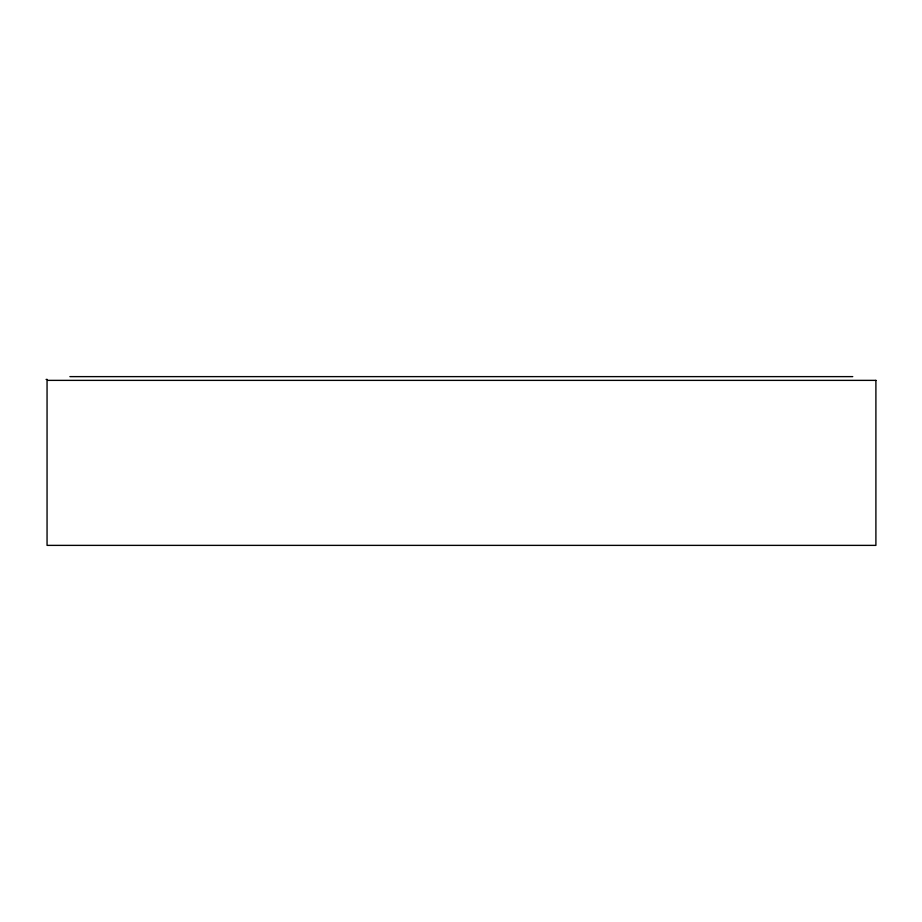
<?xml version="1.0" encoding="UTF-8"?>
<svg xmlns="http://www.w3.org/2000/svg" width="922" height="922" viewBox="0 0 922 922"><rect width="100%" height="100%" fill="white"/><g stroke="black" fill="none" stroke-linecap="round" stroke-linejoin="round"><path stroke-width="1.38" d="M69.888 376.625L852.758 376.625M46.1 379.415L47.241 379.415M875.9 380.371L47.057 380.371L47.057 545.375L875.9 545.375L875.9 380.371"/></g></svg>
